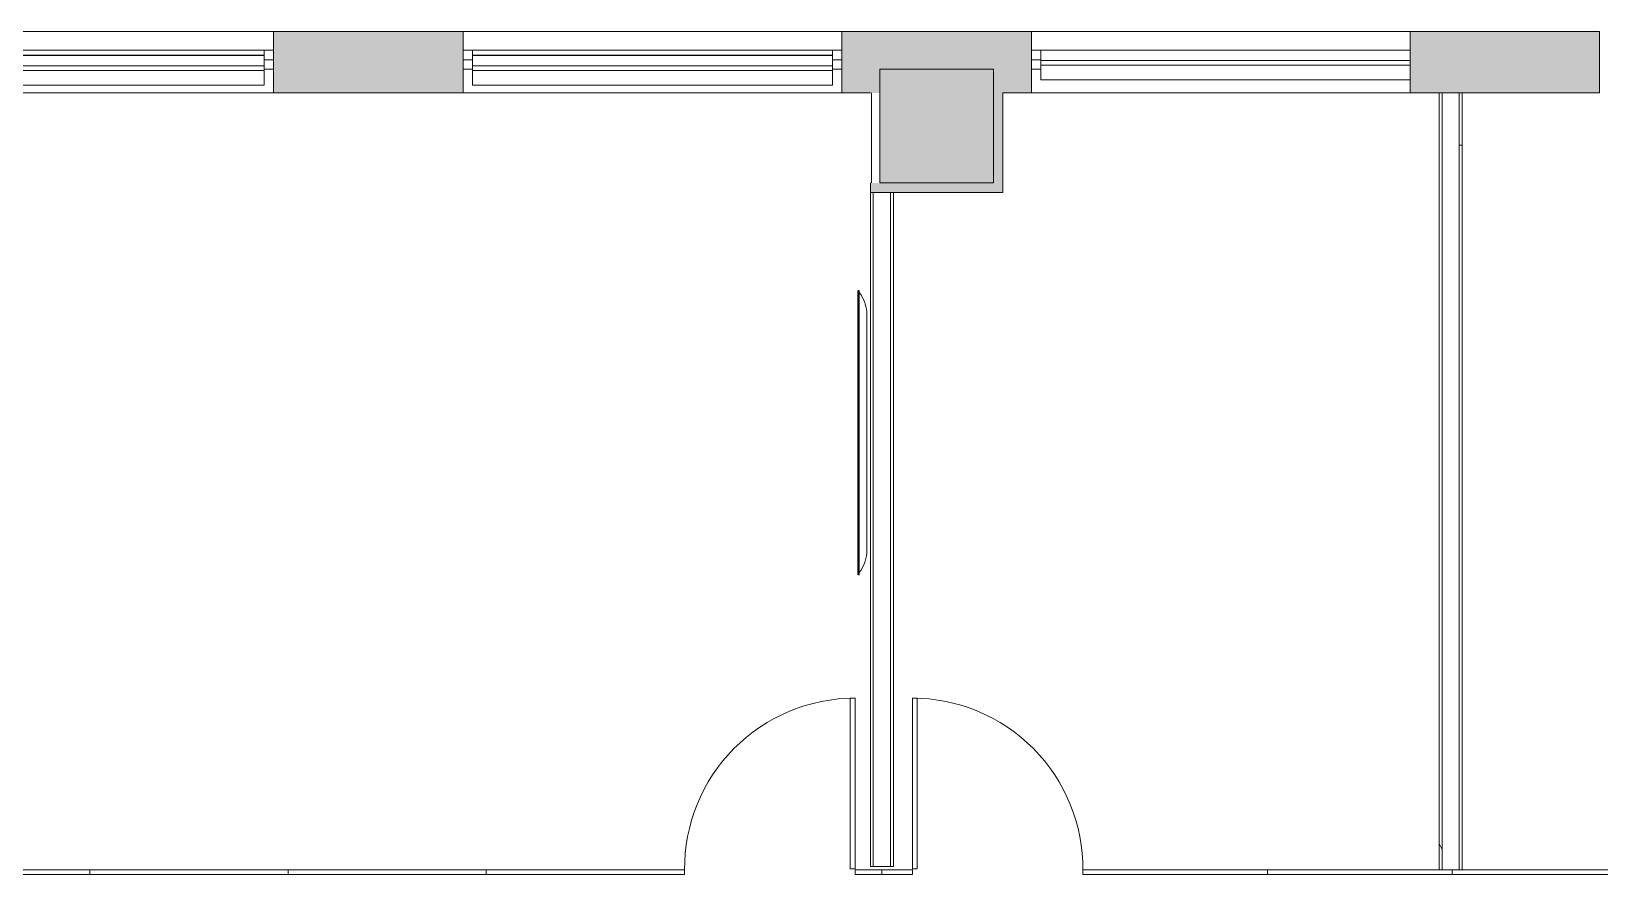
# Model space of a CAD drawing. Header units: inches. Extents: x 628 to 6238, y -345 to 2585.
# Drawn here: x 4484.2 to 4815.3, y 1142.1 to 1320.1 of the extents above; entities that cross this region are included whole.
import ezdxf

# ---------------------------------------------------------------- set-up
doc = ezdxf.new("R2010")
doc.units = ezdxf.units.IN
doc.header["$MEASUREMENT"] = 0
for name, color, linetype, lineweight in [('7200-WISCONSIN-AVE-6TH-FLOOR-031418_dwg _2_', 8, 'Continuous', 9), ('A-DOOR', 31, 'Continuous', 18), ('A-GLAZ-CURT', 52, 'Continuous', 18), ('A-GLAZ-CWMG', 51, 'Continuous', 9), ('A-WALL', 113, 'Continuous', 18), ('A-WALL-PATT', 111, 'Continuous', 18), ('Bb-cor', 7, 'Continuous', 9), ('Bb-glaz', 7, 'Continuous', 9), ('Bb-mullion', 7, 'Continuous', 9), ('I-WALL', 2, 'Continuous', 18), ('Propidex Polylines', 7, 'Continuous', 9), ('Q-SPCQ', 91, 'Continuous', 9), ('S-COLS', 52, 'Continuous', 18)]:
    doc.layers.add(name, color=color, linetype=linetype, lineweight=lineweight)
pattern_1 = [(0, (1423.32, 0), (192, 48), [7.92, -136.08, 7.92, -136.08, -768]), (0, (1423.32, 0), (192, 48), [-288, 7.92, -280.08, 7.92, -136.08, -336]), (0, (1423.32, 0), (192, 48), [-720, 7.92, -88.08, 7.92, -232.08]), (120, (1495.32, 24), (-137.5692, 142.2769), [7.92, -136.08, 7.92, -136.08, -768]), (120, (1495.32, 24), (-137.5692, 142.2769), [-288, 7.92, -280.08, 7.92, -136.08, -336]), (120, (1495.32, 24), (-137.5692, 142.2769), [-720, 7.92, -88.08, 7.92, -232.08]), (240, (1519.32, 120), (-54.4308, -190.2769), [7.92, -136.08, 7.92, -136.08, -768]), (240, (1519.32, 120), (-54.4308, -190.2769), [-288, 7.92, -280.08, 7.92, -136.08, -336]), (240, (1519.32, 120), (-54.4308, -190.2769), [-720, 7.92, -88.08, 7.92, -232.08])]

# ---------------------------------------------------------------- blocks, each defined once
blk = doc.blocks.new('7200-WISCONSIN-AVE-6TH-FLOOR-031418_dwg _2_-7392751-KEY PLAN - INDEX PER SHEET')
at = {"layer": 'Bb-cor'}
for p, q in [((3112, 1320.13), (3032, 1320.13)), ((3232, 1320.13), (3152, 1320.13)), ((3272, 1320.13), (3352, 1320.13)), ((3032, 1316.13), (3110, 1316.13)), ((3152, 1316.13), (3230, 1316.13)), ((3272, 1316.13), (3274, 1316.13)), ((3032, 1307.13), (3112, 1307.13)), ((3232, 1307.13), (3152, 1307.13)), ((3238.25, 1288.13), (3238.25, 1307.13)), ((3272, 1307.13), (3352, 1307.13))]:
    blk.add_line(p, q, dxfattribs=at)
at = {"layer": 'Bb-glaz'}
for p, q in [((3034, 1315.13), (3110, 1315.13)), ((3154, 1315.13), (3230, 1315.13))]:
    blk.add_line(p, q, dxfattribs=at)
at = {"layer": 'Bb-mullion'}
for p, q in [((3274, 1316.13), (3272, 1316.13)), ((3110, 1312.13), (3112, 1312.13)), ((3152, 1312.13), (3154, 1312.13)), ((3230, 1312.13), (3232, 1312.13)), ((3272, 1312.13), (3274, 1312.13))]:
    blk.add_line(p, q, dxfattribs=at)
at = {"layer": 'Bb-mullion', "flags": 128}
for points in [[(3112, 1316.13), (3110, 1316.13), (3110, 1315)], [(3154, 1315), (3154, 1316.13), (3152, 1316.13)], [(3232, 1316.13), (3230, 1316.13), (3230, 1315)]]:
    blk.add_lwpolyline(points, dxfattribs=at)
at = {"layer": 'Propidex Polylines'}
for p, q in [((3112, 1314.13), (3110, 1314.13)), ((3154, 1314.13), (3152, 1314.13)), ((3232, 1314.13), (3230, 1314.13)), ((3274, 1314.13), (3272, 1314.13))]:
    blk.add_line(p, q, dxfattribs=at)
blk = doc.blocks.new('Concrete-Rectangular-Column - 24 x 24-7025868-KEY PLAN - INDEX PER SHEET')
at = {"layer": 'S-COLS', "lineweight": 9}
blk.add_hatch(color=7, dxfattribs=at).paths.add_polyline_path([(12, -12), (12, 12), (-12, 12), (-12, -12)], flags=0)
at = {"layer": 'S-COLS', "color": 135, "lineweight": 9}
for p, q in [((12, 12), (-12, 12)), ((-12, 12), (-12, -12)), ((12, -12), (12, 12)), ((-12, -12), (12, -12))]:
    blk.add_line(p, q, dxfattribs=at)
blk = doc.blocks.new('Door - Glass Single - Full Rail - Short Handle_8_-7452712-KEY PLAN - INDEX PER SHEET')
at = {"layer": 'A-DOOR', "lineweight": 9}
for p, q in [((17, 38), (17, 2)), ((18, 38), (17, 38)), ((18, 2), (18, 38)), ((17, 2), (18, 2))]:
    blk.add_line(p, q, dxfattribs=at)
blk.add_arc((18, 2), 36, 90, 180.5, dxfattribs=at)
blk = doc.blocks.new('Door - Glass Single - Full Rail - Short Handle_8_-7452701-KEY PLAN - INDEX PER SHEET')
at = {"layer": 'A-DOOR', "lineweight": 9}
for p, q in [((17, -2), (18, -2)), ((17, -38), (17, -2)), ((18, -2), (18, -38)), ((18, -38), (17, -38))]:
    blk.add_line(p, q, dxfattribs=at)
blk.add_arc((18, -2), 36, 179.5, 270, dxfattribs=at)
blk = doc.blocks.new('System Panel - Glazed-7454784-KEY PLAN - INDEX PER SHEET')
at = {"layer": 'A-GLAZ-CURT', "lineweight": 9}
for p, q in [((-36.1, -0.75), (-41.77, -0.75)), ((-41.77, -0.75), (-41.77, -1.75)), ((-41.77, -1.75), (-36.1, -1.75)), ((-36.1, -1.75), (-36.1, -0.75)), ((41.77, -0.75), (-0.1, -0.75)), ((-0.1, -0.75), (-0.1, -1.75)), ((-0.1, -1.75), (41.77, -1.75)), ((41.77, -1.75), (41.77, -0.75))]:
    blk.add_line(p, q, dxfattribs=at)
blk = doc.blocks.new('System Panel - Glazed-7457025-KEY PLAN - INDEX PER SHEET')
at = {"layer": 'A-GLAZ-CURT', "lineweight": 9}
for p, q in [((-34.28, 1.75), (-40.72, 1.75)), ((-40.72, 1.75), (-40.72, 0.75)), ((-40.72, 0.75), (-34.28, 0.75)), ((-34.28, 0.75), (-34.28, 1.75)), ((40.72, 1.75), (1.72, 1.75)), ((1.72, 1.75), (1.72, 0.75)), ((1.72, 0.75), (40.72, 0.75)), ((40.72, 0.75), (40.72, 1.75))]:
    blk.add_line(p, q, dxfattribs=at)
blk = doc.blocks.new('System Panel - Glazed-7410460-KEY PLAN - INDEX PER SHEET')
at = {"layer": 'A-GLAZ-CURT', "lineweight": 9}
for p, q in [((39, 1.75), (-39, 1.75)), ((-39, 1.75), (-39, 0.75)), ((-39, 0.75), (39, 0.75)), ((39, 0.75), (39, 1.75))]:
    blk.add_line(p, q, dxfattribs=at)
blk = doc.blocks.new('Rectangular Mullion - 2_ x 6_ rectangular-7410459-KEY PLAN - INDEX PER SHEET')
at = {"layer": 'A-GLAZ-CWMG'}
for p, q in [((3274, 1314), (3274, 1316.13)), ((3274, 1316.13), (3352, 1316.13)), ((3274, 1309.88), (3274, 1313)), ((3274, 1309.88), (3352, 1309.88))]:
    blk.add_line(p, q, dxfattribs=at)
blk = doc.blocks.new('System Panel - Glazed-7025416-KEY PLAN - INDEX PER SHEET')
at = {"layer": 'A-GLAZ-CURT', "lineweight": 9}
for p, q in [((38, 1.75), (-38, 1.75)), ((-38, 1.75), (-38, 0.75)), ((-38, 0.75), (38, 0.75)), ((38, 0.75), (38, 1.75))]:
    blk.add_line(p, q, dxfattribs=at)
blk = doc.blocks.new('Rectangular Mullion - 2_ x 6_ rectangular-V23-KEY PLAN - INDEX PER SHEET')
at = {"layer": 'A-GLAZ-CWMG'}
for p, q in [((3394, 1314), (3394, 1316.13)), ((3394, 1316.13), (3470, 1316.13)), ((3470, 1316.13), (3470, 1314)), ((3394, 1309.88), (3394, 1313)), ((3470, 1313), (3470, 1309.88)), ((3394, 1309.88), (3470, 1309.88))]:
    blk.add_line(p, q, dxfattribs=at)
blk = doc.blocks.new('System Panel - Glazed-7454672-KEY PLAN - INDEX PER SHEET')
at = {"layer": 'A-GLAZ-CURT', "lineweight": 9}
for p, q in [((23.5, -0.75), (-23.5, -0.75)), ((-23.5, -0.75), (-23.5, -1.75)), ((-23.5, -1.75), (23.5, -1.75)), ((23.5, -1.75), (23.5, -0.75))]:
    blk.add_line(p, q, dxfattribs=at)
blk = doc.blocks.new('System Panel - Glazed-7454785-KEY PLAN - INDEX PER SHEET')
at = {"layer": 'A-GLAZ-CURT', "lineweight": 9}
for p, q in [((20.93, -0.75), (-20.93, -0.75)), ((-20.93, -0.75), (-20.93, -1.75)), ((-20.93, -1.75), (20.93, -1.75)), ((20.93, -1.75), (20.93, -0.75))]:
    blk.add_line(p, q, dxfattribs=at)
blk = doc.blocks.new('System Panel - Glazed-7457026-KEY PLAN - INDEX PER SHEET')
at = {"layer": 'A-GLAZ-CURT', "lineweight": 9}
for p, q in [((19.5, 1.75), (-19.5, 1.75)), ((-19.5, 1.75), (-19.5, 0.75)), ((-19.5, 0.75), (19.5, 0.75)), ((19.5, 0.75), (19.5, 1.75))]:
    blk.add_line(p, q, dxfattribs=at)
blk = doc.blocks.new('A-Flat_Screen_TV - OLED 65B6P 65_-4747238-KEY PLAN - INDEX PER SHEET')
at = {"layer": 'Q-SPCQ'}
for p, q in [((-30, 0.19), (30, 0.19)), ((-30, 0.19), (-30, 0)), ((30, 0), (-30, 0)), ((-29.94, 0), (-29.94, -0.06)), ((-25.5, 1.81), (25.5, 1.81)), ((29.94, -0.06), (29.94, 0)), ((30, 0), (30, 0.19)), ((29.94, -0.06), (-29.94, -0.06))]:
    blk.add_line(p, q, dxfattribs=at)
for centre, start, end in [((-24.9, -5.58), 94.6372, 128.9656), ((24.9, -5.58), 51.0344, 85.3628)]:
    blk.add_arc(centre, 7.41, start, end, dxfattribs=at)

msp = doc.modelspace()

# ---------------------------------------------------------------- hatches: boundary and pattern name
at = {"layer": 'A-WALL-PATT', "lineweight": 9}
for points in [[(4575.32, 1307.13), (4575.32, 1320.13), (4535.32, 1320.13), (4535.32, 1307.13)], [(4687.32, 1307.13), (4695.32, 1307.13), (4695.32, 1320.13), (4655.32, 1320.13), (4655.32, 1307.13), (4663.32, 1307.13), (4663.32, 1312.13), (4687.32, 1312.13)], [(4775.32, 1307.13), (4815.32, 1307.13), (4815.32, 1320.13), (4775.32, 1320.13)], [(4689.32, 1286.13), (4689.32, 1307.13), (4687.32, 1307.13), (4687.32, 1286.13)], [(4666.19, 1286.13), (4687.32, 1286.13), (4687.32, 1288.13), (4661.32, 1288.13), (4661.32, 1286.13), (4665.57, 1286.13)]]:
    msp.add_hatch(color=7, dxfattribs=at).paths.add_polyline_path(points, flags=0)
h = msp.add_hatch(dxfattribs=at)
h.set_pattern_fill('FP_4', color=256, style=0, pattern_type=2)
h.set_pattern_definition(pattern_1)
h.paths.add_polyline_path([(4782.07, 1143.13), (4782.07, 1307.13), (4781.44, 1307.13), (4781.44, 1143.13)], flags=0)
h = msp.add_hatch(dxfattribs=at)
h.set_pattern_fill('FP_4', color=256, style=0, pattern_type=2)
h.set_pattern_definition(pattern_1)
h.paths.add_polyline_path([(4786.32, 1143.13), (4786.32, 1307.13), (4785.69, 1307.13), (4785.69, 1143.13)], flags=0)

# ---------------------------------------------------------------- linework, layer by layer
at = {"layer": 'A-WALL', "color": 135, "lineweight": 9}
for p, q in [((4575.32, 1320.13), (4535.32, 1320.13)), ((4535.32, 1320.13), (4535.32, 1307.13)), ((4575.32, 1307.13), (4575.32, 1320.13)), ((4695.32, 1320.13), (4655.32, 1320.13)), ((4655.32, 1320.13), (4655.32, 1307.13)), ((4695.32, 1307.13), (4695.32, 1320.13)), ((4815.32, 1320.13), (4775.32, 1320.13)), ((4775.32, 1320.13), (4775.32, 1307.13)), ((4815.32, 1307.13), (4815.32, 1320.13)), ((4535.32, 1307.13), (4575.32, 1307.13)), ((4655.32, 1307.13), (4661.32, 1307.13)), ((4689.32, 1307.13), (4695.32, 1307.13)), ((4775.32, 1307.13), (4815.32, 1307.13))]:
    msp.add_line(p, q, dxfattribs=at)
at = {"layer": 'A-WALL', "lineweight": 9}
for p, q in [((4782.07, 1143.13), (4782.07, 1307.13)), ((4785.69, 1143.13), (4785.69, 1307.13)), ((4661.94, 1143.82), (4661.94, 1286.13)), ((4665.57, 1143.82), (4665.57, 1286.13))]:
    msp.add_line(p, q, dxfattribs=at)
at = {"layer": 'I-WALL', "color": 135, "lineweight": 9}
for p, q in [((4689.32, 1286.13), (4689.32, 1307.13)), ((4661.32, 1286.13), (4689.32, 1286.13))]:
    msp.add_line(p, q, dxfattribs=at)
at = {"layer": 'I-WALL', "lineweight": 9}
for p, q in [((4781.44, 1307.13), (4781.44, 1143.13)), ((4786.32, 1143.13), (4786.32, 1307.13)), ((4661.32, 1288.13), (4661.32, 1143.82)), ((4666.19, 1143.82), (4666.19, 1286.13)), ((4661.32, 1143.82), (4666.19, 1143.82)), ((4781.44, 1143.13), (4786.32, 1143.13))]:
    msp.add_line(p, q, dxfattribs=at)

# ---------------------------------------------------------------- block references
at = {"layer": '7200-WISCONSIN-AVE-6TH-FLOOR-031418_dwg _2_', "color": 7}
msp.add_blockref('7200-WISCONSIN-AVE-6TH-FLOOR-031418_dwg _2_-7392751-KEY PLAN - INDEX PER SHEET', (1423.32, 0), dxfattribs=at)
at = {"layer": 'A-DOOR', "lineweight": 9}
msp.add_blockref('Door - Glass Single - Full Rail - Short Handle_8_-7452712-KEY PLAN - INDEX PER SHEET', (4640.08, 1141.38), dxfattribs=at)
at = {"layer": 'A-DOOR', "lineweight": 9, "rotation": 180}
msp.add_blockref('Door - Glass Single - Full Rail - Short Handle_8_-7452701-KEY PLAN - INDEX PER SHEET', (4688.19, 1141.38), dxfattribs=at)
at = {"layer": 'A-GLAZ-CURT', "lineweight": 9, "rotation": 180}
for name, p in [('System Panel - Glazed-7025416-KEY PLAN - INDEX PER SHEET', (4495.32, 1313.63)), ('System Panel - Glazed-7025416-KEY PLAN - INDEX PER SHEET', (4615.32, 1313.63)), ('System Panel - Glazed-7410460-KEY PLAN - INDEX PER SHEET', (4736.32, 1314.75)), ('System Panel - Glazed-7454672-KEY PLAN - INDEX PER SHEET', (4472.99, 1141.38)), ('System Panel - Glazed-7454785-KEY PLAN - INDEX PER SHEET', (4517.42, 1141.38)), ('System Panel - Glazed-7454785-KEY PLAN - INDEX PER SHEET', (4559.28, 1141.38)), ('System Panel - Glazed-7454784-KEY PLAN - INDEX PER SHEET', (4621.99, 1141.38))]:
    msp.add_blockref(name, p, dxfattribs=at)
at = {"layer": 'A-GLAZ-CURT', "lineweight": 9}
for name, p in [('System Panel - Glazed-7457025-KEY PLAN - INDEX PER SHEET', (4704.48, 1141.38)), ('System Panel - Glazed-7457026-KEY PLAN - INDEX PER SHEET', (4764.7, 1141.38)), ('System Panel - Glazed-7457026-KEY PLAN - INDEX PER SHEET', (4803.71, 1141.38))]:
    msp.add_blockref(name, p, dxfattribs=at)
at = {"layer": 'A-GLAZ-CWMG'}
for name, p in [('Rectangular Mullion - 2_ x 6_ rectangular-V23-KEY PLAN - INDEX PER SHEET', (1063.32, -1.12)), ('Rectangular Mullion - 2_ x 6_ rectangular-V23-KEY PLAN - INDEX PER SHEET', (1183.32, -1.12)), ('Rectangular Mullion - 2_ x 6_ rectangular-7410459-KEY PLAN - INDEX PER SHEET', (1423.32, 0))]:
    msp.add_blockref(name, p, dxfattribs=at)
at = {"layer": 'Q-SPCQ', "rotation": 270.0000000000002}
msp.add_blockref('A-Flat_Screen_TV - OLED 65B6P 65_-4747238-KEY PLAN - INDEX PER SHEET', (4658.76, 1235.44), dxfattribs=at)
at = {"layer": 'S-COLS', "lineweight": 9, "rotation": 89.99999999999385}
msp.add_blockref('Concrete-Rectangular-Column - 24 x 24-7025868-KEY PLAN - INDEX PER SHEET', (4675.32, 1300.13), dxfattribs=at)

doc.saveas('drawing.dxf')
